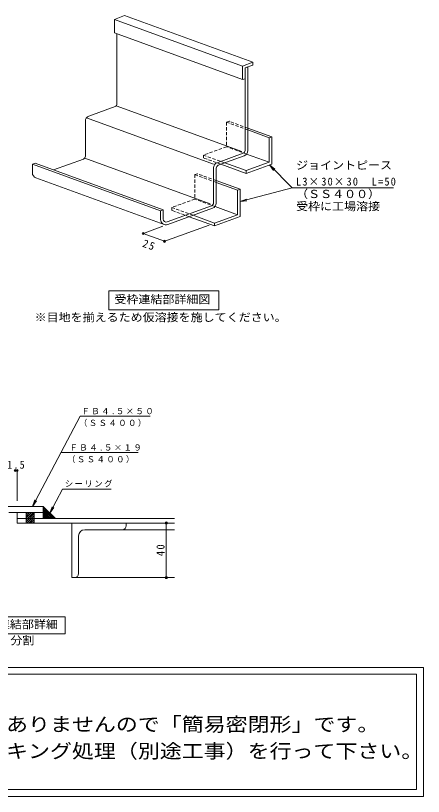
# Model space of a CAD drawing. Units: millimetres on the paper, enlarged 10 times, with parts at other scales. Extents: x -3845 to 3466, y -2751 to 2671.
# Drawn here: x 1600 to 3095, y -239 to 2622 of the extents above; entities that cross this region are included whole.
import ezdxf
from ezdxf.enums import TextEntityAlignment as Align

# ---------------------------------------------------------------- set-up
doc = ezdxf.new("R2010")
doc.units = ezdxf.units.MM
doc.header["$LTSCALE"] = 10
doc.header["$PDMODE"] = 32
doc.header["$PDSIZE"] = 8
doc.linetypes.add('DASHED1', pattern=[1.8, 1.2, -0.6])
for name, color, linetype, lineweight in [('D-2', 3, 'Continuous', 9), ('D-4', 7, 'Continuous', 9), ('D-5', 7, 'Continuous', 9), ('D-B', 6, 'Continuous', 5), ('D-D', 6, 'Continuous', 5), ('E-1', 2, 'Continuous', 9), ('E-2', 7, 'Continuous', 9), ('E-3', 4, 'Continuous', 9), ('E-5', 7, 'Continuous', 9), ('E-A', 5, 'Continuous', 5), ('E-F', 2, 'Continuous', 9)]:
    doc.layers.add(name, color=color, linetype=linetype, lineweight=lineweight)
doc.styles.add('ＭＳ ゴシック', font='')
doc.styles.get('ＭＳ ゴシック').set_extended_font_data('MS Gothic')

msp = doc.modelspace()

# ---------------------------------------------------------------- linework, layer by layer
at = {"layer": 'D-2'}
for p, q in [((1606, 778.76), (2182.5, 778.76)), ((1606, 778.76), (1606, 762.76)), ((1606, 762.76), (2182.5, 762.76))]:
    msp.add_line(p, q, dxfattribs=at)
at = {"layer": 'D-4'}
for p, q in [((1598.5, 955.4), (1606, 955.4)), ((1606, 958.4), (1606, 844.18)), ((1771.74, 886.61), (1950.56, 886.61)), ((1638.5, 795.44), (1644.31, 801.26)), ((1638.5, 774.23), (1665.53, 801.26)), ((1638.5, 781.3), (1658.46, 801.26)), ((1638.5, 788.37), (1651.39, 801.26)), ((1701, 823.76), (1746, 778.76)), ((1701, 818.81), (1703.47, 821.29)), ((1701, 819.86), (1742.1, 778.76)), ((1701, 811.74), (1707.01, 817.75)), ((1701, 804.67), (1710.54, 814.22)), ((1701, 812.79), (1735.03, 778.76)), ((1701, 797.6), (1714.08, 810.68)), ((1701, 790.53), (1717.61, 807.15)), ((1701, 805.72), (1727.96, 778.76)), ((1701, 783.46), (1721.15, 803.61)), ((1638.5, 767.16), (1668.5, 797.16)), ((1641.17, 762.76), (1668.5, 790.09)), ((1648.24, 762.76), (1668.5, 783.02)), ((1655.31, 762.76), (1668.5, 775.95)), ((1701, 798.65), (1720.89, 778.76)), ((1701, 791.58), (1713.82, 778.76)), ((1701, 784.51), (1706.75, 778.76)), ((1703.37, 778.76), (1724.68, 800.07)), ((1710.44, 778.76), (1728.22, 796.54)), ((1717.51, 778.76), (1731.75, 793)), ((1724.58, 778.76), (1735.29, 789.47)), ((1731.65, 778.76), (1738.83, 785.93)), ((1738.72, 778.76), (1742.36, 782.4)), ((1745.8, 778.76), (1745.9, 778.86)), ((1662.38, 762.76), (1668.5, 768.87)), ((2152.65, 762.76), (2152.65, 562.76))]:
    msp.add_line(p, q, dxfattribs=at)
for p in [(1598.5, 955.4), (1606, 955.4), (2152.65, 762.76), (2152.65, 562.76)]:
    msp.add_point(p, dxfattribs=at)
at = {"layer": 'D-5'}
for p, q in [((1836.64, 1154.13), (1662.14, 823.76)), ((1836.64, 1154.13), (2093.44, 1154.13)), ((1766.26, 1020.88), (2049.74, 1020.88)), ((1771.74, 886.61), (1725.56, 799.19)), ((1662.14, 823.76), (1670.83, 847.2)), ((1662.14, 823.76), (1676.6, 844.15)), ((1725.56, 799.19), (1734.25, 822.63)), ((1725.56, 799.19), (1740.03, 819.59)), ((1782.25, 418.91), (1782.25, 356.77)), ((1782.25, 356.77), (1422.25, 356.77)), ((109.1, 233.74), (3095.4, 233.74)), ((134.1, 208.74), (3070.4, 208.74))]:
    msp.add_line(p, q, dxfattribs=at)
for points in [[(1422.25, 356.77), (1422.25, 418.91), (1782.25, 418.91)], [(3095.4, 233.74), (3095.4, -239.21), (109.1, -239.21)], [(3070.4, 208.74), (3070.4, -214.21), (134.1, -214.21)]]:
    msp.add_lwpolyline(points, dxfattribs=at)
at = {"layer": 'D-B'}
for p, q in [((1806, 562.76), (1806, 762.76)), ((1806, 762.76), (2006, 762.76)), ((2006, 752.76), (2006, 762.76)), ((1991, 737.76), (1853.5, 737.76)), ((1991, 737.76), (2182.5, 737.76)), ((1831, 577.76), (1831, 715.26)), ((2182.5, 562.76), (1806, 562.76))]:
    msp.add_line(p, q, dxfattribs=at)
for centre, radius, start, end in [((1991, 752.76), 15, 270, 0), ((1853.5, 715.26), 22.5, 90, 180), ((1816, 577.76), 15, 270, 0)]:
    msp.add_arc(centre, radius, start, end, dxfattribs=at)
at = {"layer": 'D-D', "color": 4, "lineweight": 9}
for p, q in [((1548.5, 823.76), (1701, 823.76)), ((1576, 801.26), (1701, 801.26)), ((1606, 778.76), (1606, 801.26)), ((1638.5, 762.76), (1638.5, 801.26)), ((1668.5, 762.76), (1668.5, 801.26)), ((1606, 778.76), (1701, 778.76))]:
    msp.add_line(p, q, dxfattribs=at)
msp.add_lwpolyline([(1701, 778.76), (1701, 801.26), (1701, 823.76)], dxfattribs=at)
at = {"layer": 'E-1'}
for p, q in [((1971.81, 2298.93), (1971.81, 2555.29)), ((2451.68, 2127.44), (2451.68, 2434.77)), ((2429.84, 2124.76), (1969.5, 2292.31)), ((1869.07, 2254.07), (1964.79, 2288.91)), ((1855.91, 2235.28), (1855.91, 2106.75)), ((2325.76, 2078.27), (1860.24, 2247.71)), ((2338.92, 2083.06), (2434.64, 2117.9)), ((1739.5, 2056.91), (1848.89, 2096.73)), ((2313.94, 1932.58), (1853.6, 2100.12)), ((2438.52, 2108.65), (2342.8, 2073.81)), ((2131.56, 1906.92), (1661.71, 2077.93)), ((2141.58, 1910.57), (1671.73, 2081.58)), ((2325.76, 2064.27), (2325.76, 1935.74)), ((2335.78, 1935.26), (2335.78, 2063.79)), ((2144.72, 1856.69), (1674.87, 2027.7)), ((2155.89, 1866.45), (2318.74, 1925.72)), ((2141.58, 1876.47), (2141.58, 1910.57)), ((2322.62, 1916.47), (2158.4, 1856.69))]:
    msp.add_line(p, q, dxfattribs=at)
msp.add_lwpolyline([(2441.65, 2127.92), (2441.65, 2431.12), (2451.68, 2434.77)], dxfattribs=at)
for centre, radius, start, end in [((1961.14, 2298.93), 10.67, 290, 360), ((1875.91, 2235.28), 20, 110, 180), ((2430.99, 2127.92), 10.67, 290, 360), ((2431.68, 2127.44), 20, 290, 0), ((1845.25, 2106.75), 10.67, 290, 0), ((2345.76, 2064.27), 20, 110, 180), ((2346.45, 2063.79), 10.67, 110, 180), ((1681.71, 2046.5), 20, 180, 250), ((2315.09, 1935.74), 10.67, 290, 0), ((2315.78, 1935.26), 20, 290, 0), ((2151.56, 1875.49), 20, 180, 290), ((2152.25, 1876.47), 10.67, 180, 290)]:
    msp.add_arc(centre, radius, start, end, dxfattribs=at)
at = {"layer": 'E-2'}
for p, q in [((2530.92, 2075), (2546.14, 2055.16)), ((2614.3, 1991.62), (2985.98, 1991.62)), ((2423.49, 1940.5), (2448.27, 1943.76))]:
    msp.add_line(p, q, dxfattribs=at)
for points in [[(2614.3, 1991.62), (2530.92, 2075), (2550.76, 2059.78)], [(2614.3, 1991.62), (2423.49, 1940.5), (2446.58, 1950.06)]]:
    msp.add_lwpolyline(points, dxfattribs=at)
at = {"layer": 'E-3'}
for p, q in [((2000, 2622.39), (1962.41, 2608.71)), ((2432.26, 2437.7), (1962.41, 2608.71)), ((1962.41, 2608.71), (1962.41, 2558.71)), ((2469.85, 2451.38), (2000, 2622.39)), ((2432.26, 2387.7), (1962.41, 2558.71)), ((2469.85, 2451.38), (2432.26, 2437.7)), ((2432.26, 2437.7), (2432.26, 2387.7)), ((2469.85, 2441.38), (2441.65, 2431.12)), ((2469.85, 2451.38), (2469.85, 2441.38)), ((2441.65, 2391.12), (2441.65, 2431.12)), ((2432.26, 2387.7), (2441.65, 2391.12))]:
    msp.add_line(p, q, dxfattribs=at)
at = {"layer": 'E-5'}
for p, q in [((1942.02, 1614.1), (1942.02, 1544.1)), ((1942.02, 1614.1), (2345.02, 1614.1)), ((2345.02, 1614.1), (2345.02, 1544.1)), ((1942.02, 1544.1), (2345.02, 1544.1))]:
    msp.add_line(p, q, dxfattribs=at)
at = {"layer": 'E-A', "linetype": 'DASHED1'}
for p, q in [((2451.68, 2210), (2382.77, 2235.08)), ((2451.68, 2203.16), (2373.37, 2231.66)), ((2373.37, 2141.94), (2288.8, 2111.16)), ((2447.35, 2115.01), (2373.37, 2141.94)), ((2367.11, 2082.66), (2288.8, 2111.16)), ((2288.8, 2100.88), (2288.8, 2111.16)), ((2352.99, 2077.52), (2288.8, 2100.88)), ((2266.87, 2042.9), (2257.48, 2039.48)), ((2335.78, 2010.98), (2257.48, 2039.48)), ((2257.48, 2039.48), (2257.48, 1949.76)), ((2335.78, 2017.82), (2266.87, 2042.9)), ((2172.9, 1908.7), (2172.9, 1918.97)), ((2251.21, 1890.47), (2172.9, 1918.97)), ((2237.09, 1885.33), (2172.9, 1908.7))]:
    msp.add_line(p, q, dxfattribs=at)
at = {"layer": 'E-A'}
for p, q in [((2539.38, 2178.08), (2451.68, 2210)), ((2529.99, 2174.66), (2451.68, 2203.16)), ((2539.38, 2178.08), (2529.99, 2174.66)), ((2539.38, 2178.08), (2539.38, 2078.08)), ((2529.99, 2084.94), (2447.35, 2115.01)), ((2445.41, 2043.87), (2352.99, 2077.52)), ((2445.41, 2054.15), (2367.11, 2082.66)), ((2539.38, 2078.08), (2445.41, 2043.87)), ((2445.41, 2043.87), (2445.41, 2054.15)), ((2423.49, 1985.89), (2335.78, 2017.82)), ((2414.09, 1982.47), (2335.78, 2010.98)), ((2423.49, 1985.89), (2414.09, 1982.47)), ((2414.09, 1982.47), (2414.09, 1892.75)), ((2414.09, 1892.75), (2331.45, 1922.83)), ((2329.52, 1861.97), (2251.21, 1890.47)), ((2414.09, 1892.75), (2329.52, 1861.97)), ((2329.52, 1851.69), (2237.09, 1885.33)), ((2329.52, 1851.69), (2329.52, 1861.97))]:
    msp.add_line(p, q, dxfattribs=at)
at = {"layer": 'E-A', "linetype": 'DASHED1'}
for points in [[(2382.77, 2235.08), (2373.37, 2231.66), (2373.37, 2141.94)], [(2331.45, 1922.83), (2257.48, 1949.76), (2172.9, 1918.97)]]:
    msp.add_lwpolyline(points, dxfattribs=at)
at = {"layer": 'E-A'}
for points in [[(2529.99, 2174.66), (2529.99, 2084.94), (2445.41, 2054.15)], [(2423.49, 1985.89), (2423.49, 1885.89), (2329.52, 1851.69)]]:
    msp.add_lwpolyline(points, dxfattribs=at)
at = {"layer": 'E-F'}
for p, q in [((1661.71, 2077.93), (1671.73, 2081.58)), ((1661.71, 2046.5), (1661.71, 2077.93)), ((2131.56, 1906.92), (2141.58, 1910.57)), ((2131.56, 1875.49), (2131.56, 1906.92))]:
    msp.add_line(p, q, dxfattribs=at)
at = {"layer": 'E-F', "color": 7}
for p, q in [((2140.59, 1850.21), (2064.94, 1822.68)), ((2309.84, 1854.81), (2143.25, 1794.18)), ((2146.38, 1795.32), (2068.08, 1823.82))]:
    msp.add_line(p, q, dxfattribs=at)
for p in [(2068.08, 1823.82), (2146.38, 1795.32)]:
    msp.add_point(p, dxfattribs=at)

# ---------------------------------------------------------------- texts
at = {"layer": 'D-4', "color": 2, "insert": (1569.75, 961.4), "char_height": 29.33, "attachment_point": 7, "style": 'ＭＳ ゴシック'}
msp.add_mtext('\\T1.27;\\W0.9;1.5', dxfattribs=at)
at = {"layer": 'D-4', "color": 2, "insert": (2146.65, 641.51), "char_height": 29.33, "attachment_point": 7, "rotation": 90, "style": 'ＭＳ ゴシック'}
msp.add_mtext('\\T1.27;\\W0.95;40', dxfattribs=at)
at = {"layer": 'D-5', "color": 2, "style": 'ＭＳ ゴシック', "width": 1.1}
for s, p in [('中蓋連結部詳細', (1447.25, 367.84)), ('２分割', (1537.25, 308.63))]:
    msp.add_text(s, height=29.33, dxfattribs=at).set_placement(p, align=Align.BOTTOM_LEFT)
at = {"layer": 'D-5', "color": 3, "style": 'ＭＳ ゴシック', "width": 1.15}
for s, p in [('この製品は受枠・中蓋共に一体物ではありませんので「簡易密閉形」です。', (196.79, -16.12)), ('各々の分割部には施工時に充分なコーキング処理（別途工事）を行って下さい。', (196.79, -114.04))]:
    msp.add_text(s, height=51.32, dxfattribs=at).set_placement(p, align=Align.BOTTOM_LEFT)
at = {"layer": 'D-5', "char_height": 21.99, "attachment_point": 7, "style": 'ＭＳ ゴシック'}
for s, insert in [('\\T1.18;ＦＢ４.５×５０', (1841.34, 1161.25)), ('\\T1.17;（ＳＳ４００）', (1832.46, 1115.59)), ('\\T1.18;ＦＢ４.５×１９', (1797.64, 1028)), ('\\T1.17;（ＳＳ４００）', (1788.76, 982.34)), ('\\T1.17;シーリング', (1780.56, 893.73))]:
    msp.add_mtext(s, dxfattribs=dict(at, insert=insert))
at = {"layer": 'E-2', "color": 2, "style": 'ＭＳ ゴシック', "width": 1.1}
for s, p in [('ジョイントピース', (2628.48, 2050.39)), ('（ＳＳ４００）', (2628.48, 1944.91)), ('受枠に工場溶接', (2628.48, 1899.96))]:
    msp.add_text(s, height=29.33, dxfattribs=at).set_placement(p, align=Align.BOTTOM_LEFT)
at = {"layer": 'E-2', "color": 2, "insert": (2628.48, 1999.05), "char_height": 29.33, "attachment_point": 7, "style": 'ＭＳ ゴシック'}
msp.add_mtext('\\T1.22;\\W0.95;L3×30×30\u3000L=50', dxfattribs=at)
at = {"layer": 'E-5', "color": 2, "style": 'ＭＳ ゴシック', "width": 1.1}
for s, p in [('受枠連結部詳細図', (1962.46, 1559.1)), ('※目地を揃えるため仮溶接を施してください。', (1669.96, 1493.04))]:
    msp.add_text(s, height=29.33, dxfattribs=at).set_placement(p, align=Align.BOTTOM_LEFT)
at = {"layer": 'E-F', "insert": (2062.92, 1775.66), "char_height": 29.33, "attachment_point": 7, "rotation": 340, "style": 'ＭＳ ゴシック'}
msp.add_mtext('\\T1.27;\\W0.95;25', dxfattribs=at)

doc.saveas('drawing.dxf')
